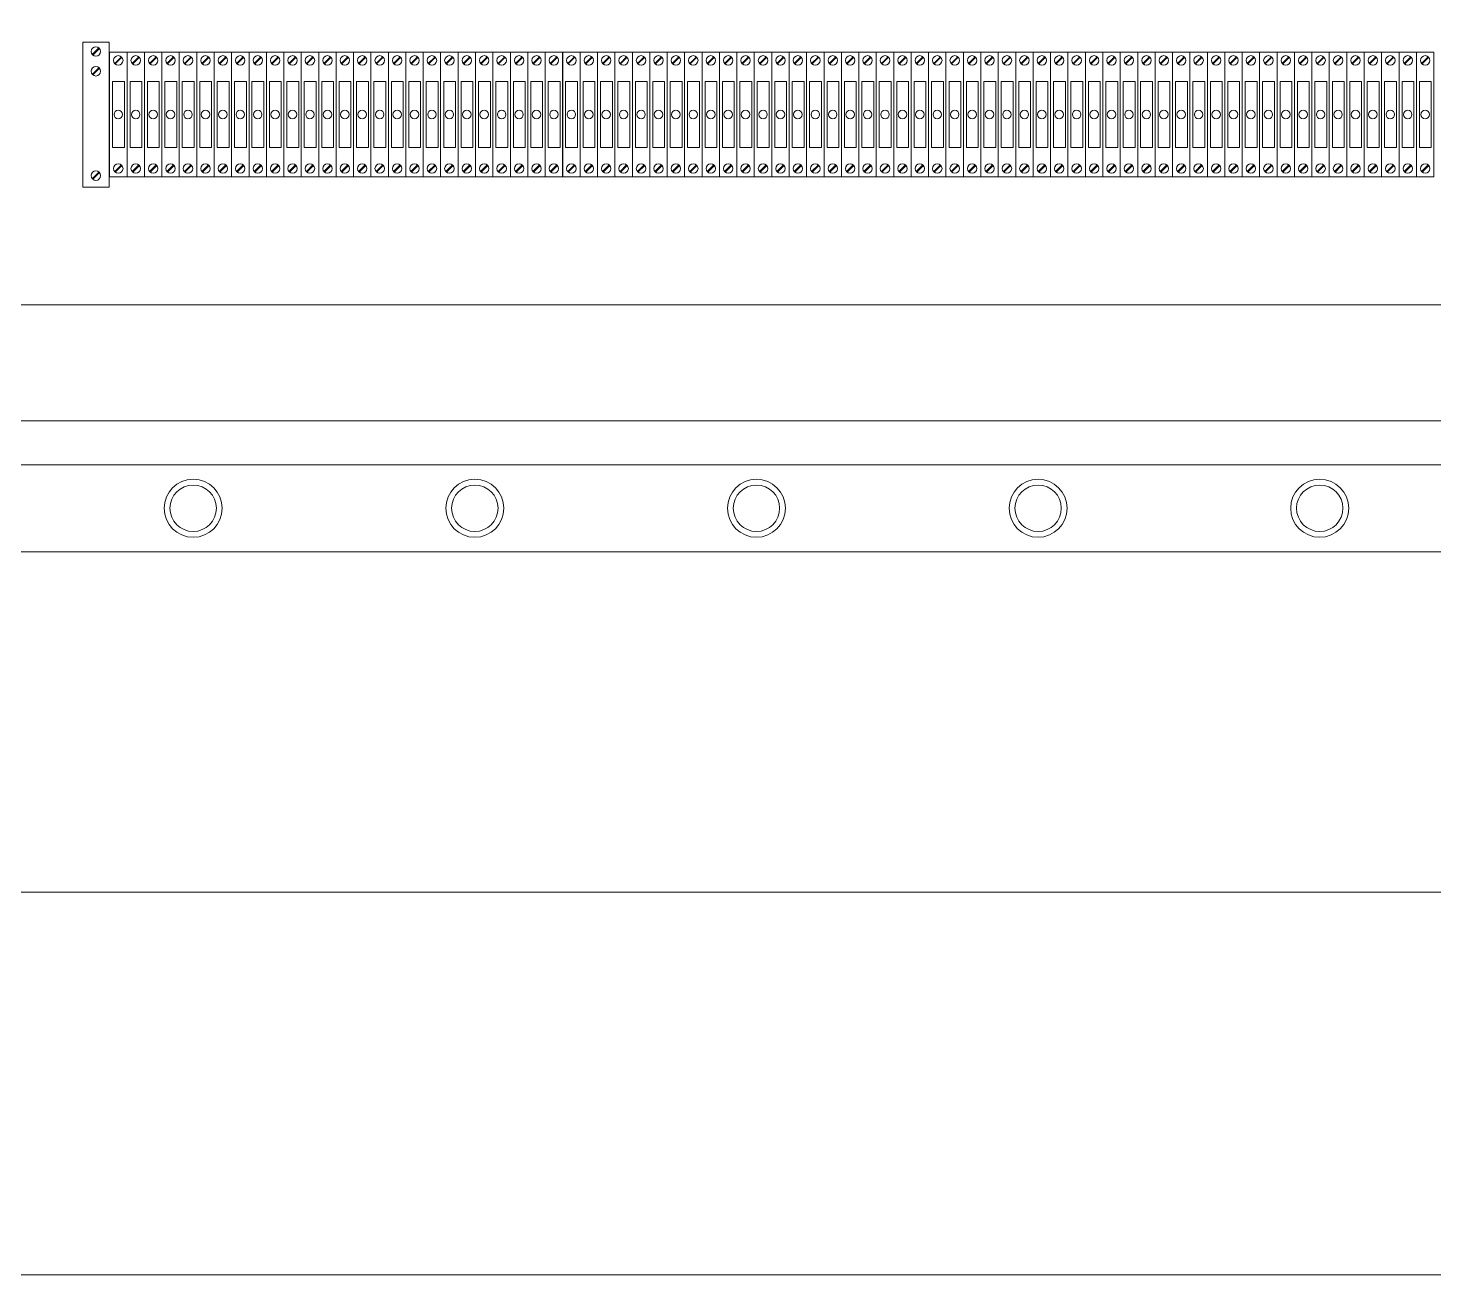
# Model space of a CAD drawing. Header units: millimetres. Extents: x 32721 to 72822, y 57624 to 123188.
# Drawn here: x 33098 to 33342.7, y 64730.5 to 64947.6 of the extents above; entities that cross this region are included whole.
import ezdxf

# ---------------------------------------------------------------- set-up
doc = ezdxf.new("R2010")
doc.units = ezdxf.units.MM
doc.header["$LTSCALE"] = 10
doc.linetypes.add('DASHED', pattern=[0.75, 0.5, -0.25])
for name, color, linetype, lineweight in [('1轮廓实线层', 7, 'Continuous', 18), ('2细线层', 4, 'Continuous', 18), ('图框层', 7, 'Continuous', 18)]:
    doc.layers.add(name, color=color, linetype=linetype, lineweight=lineweight)

msp = doc.modelspace()

# ---------------------------------------------------------------- linework, layer by layer
at = {"layer": '1轮廓实线层', "lineweight": 13}
for p, q in [((33107.55, 64945.19), (33112.1, 64945.19)), ((33107.55, 64919.92), (33107.55, 64945.19)), ((33109.19, 64943.03), (33110.35, 64944.19)), ((33109.29, 64942.93), (33110.45, 64944.09)), ((33112.1, 64945.19), (33112.1, 64919.92)), ((33112.2, 64921.71), (33112.2, 64943.44)), ((33112.2, 64943.44), (33115.24, 64943.44)), ((33113.09, 64941.47), (33114.25, 64942.63)), ((33113.19, 64941.37), (33114.35, 64942.53)), ((33115.24, 64943.44), (33115.24, 64921.71)), ((33115.24, 64943.44), (33118.27, 64943.44)), ((33115.24, 64921.71), (33115.24, 64943.44)), ((33116.12, 64941.47), (33117.28, 64942.63)), ((33116.22, 64941.37), (33117.38, 64942.53)), ((33118.27, 64943.44), (33118.27, 64921.71)), ((33118.27, 64943.44), (33121.3, 64943.44)), ((33118.27, 64921.71), (33118.27, 64943.44)), ((33119.15, 64941.47), (33120.32, 64942.63)), ((33119.26, 64941.37), (33120.42, 64942.53)), ((33121.3, 64943.44), (33121.3, 64921.71)), ((33121.3, 64943.44), (33124.34, 64943.44)), ((33121.3, 64921.71), (33121.3, 64943.44)), ((33122.19, 64941.47), (33123.35, 64942.63)), ((33122.29, 64941.37), (33123.45, 64942.53)), ((33124.34, 64943.44), (33124.34, 64921.71)), ((33124.34, 64943.44), (33127.37, 64943.44)), ((33124.34, 64921.71), (33124.34, 64943.44)), ((33125.22, 64941.47), (33126.38, 64942.63)), ((33125.32, 64941.37), (33126.48, 64942.53)), ((33127.37, 64943.44), (33127.37, 64921.71)), ((33127.37, 64943.44), (33130.4, 64943.44)), ((33127.37, 64921.71), (33127.37, 64943.44)), ((33128.25, 64941.47), (33129.42, 64942.63)), ((33128.36, 64941.37), (33129.52, 64942.53)), ((33130.4, 64943.44), (33130.4, 64921.71)), ((33130.4, 64943.44), (33133.43, 64943.44)), ((33130.4, 64921.71), (33130.4, 64943.44)), ((33131.29, 64941.47), (33132.45, 64942.63)), ((33131.39, 64941.37), (33132.55, 64942.53)), ((33133.43, 64943.44), (33133.43, 64921.71)), ((33133.44, 64943.44), (33136.47, 64943.44)), ((33133.44, 64921.71), (33133.44, 64943.44)), ((33134.32, 64941.47), (33135.48, 64942.63)), ((33134.42, 64941.37), (33135.58, 64942.53)), ((33136.47, 64943.44), (33136.47, 64921.71)), ((33136.47, 64943.44), (33139.5, 64943.44)), ((33136.47, 64921.71), (33136.47, 64943.44)), ((33137.35, 64941.47), (33138.52, 64942.63)), ((33137.46, 64941.37), (33138.62, 64942.53)), ((33139.5, 64943.44), (33139.5, 64921.71)), ((33139.5, 64943.44), (33142.53, 64943.44)), ((33139.5, 64921.71), (33139.5, 64943.44)), ((33140.39, 64941.47), (33141.55, 64942.63)), ((33140.49, 64941.37), (33141.65, 64942.53)), ((33142.53, 64943.44), (33142.53, 64921.71)), ((33142.54, 64943.44), (33145.57, 64943.44)), ((33142.54, 64921.71), (33142.54, 64943.44)), ((33143.42, 64941.47), (33144.58, 64942.63)), ((33143.52, 64941.37), (33144.68, 64942.53)), ((33145.57, 64943.44), (33145.57, 64921.71)), ((33145.57, 64943.44), (33148.6, 64943.44)), ((33145.57, 64921.71), (33145.57, 64943.44)), ((33146.45, 64941.47), (33147.61, 64942.63)), ((33146.55, 64941.37), (33147.72, 64942.53)), ((33148.6, 64943.44), (33148.6, 64921.71)), ((33148.6, 64943.44), (33151.63, 64943.44)), ((33148.6, 64921.71), (33148.6, 64943.44)), ((33149.49, 64941.47), (33150.65, 64942.63)), ((33149.59, 64941.37), (33150.75, 64942.53)), ((33151.63, 64943.44), (33151.63, 64921.71)), ((33151.63, 64943.44), (33154.67, 64943.44)), ((33151.63, 64921.71), (33151.63, 64943.44)), ((33152.52, 64941.47), (33153.68, 64942.63)), ((33152.62, 64941.37), (33153.78, 64942.53)), ((33154.67, 64943.44), (33154.67, 64921.71)), ((33154.67, 64943.44), (33157.7, 64943.44)), ((33154.67, 64921.71), (33154.67, 64943.44)), ((33155.55, 64941.47), (33156.71, 64942.63)), ((33155.65, 64941.37), (33156.82, 64942.53)), ((33157.7, 64943.44), (33157.7, 64921.71)), ((33157.7, 64943.44), (33160.73, 64943.44)), ((33157.7, 64921.71), (33157.7, 64943.44)), ((33158.59, 64941.47), (33159.75, 64942.63)), ((33158.69, 64941.37), (33159.85, 64942.53)), ((33160.73, 64943.44), (33160.73, 64921.71)), ((33160.73, 64943.44), (33163.77, 64943.44)), ((33160.73, 64921.71), (33160.73, 64943.44)), ((33161.62, 64941.47), (33162.78, 64942.63)), ((33161.72, 64941.37), (33162.88, 64942.53)), ((33163.77, 64943.44), (33163.77, 64921.71)), ((33163.77, 64943.44), (33166.8, 64943.44)), ((33163.77, 64921.71), (33163.77, 64943.44)), ((33164.65, 64941.47), (33165.81, 64942.63)), ((33164.75, 64941.37), (33165.92, 64942.53)), ((33166.8, 64943.44), (33166.8, 64921.71)), ((33166.8, 64943.44), (33169.83, 64943.44)), ((33166.8, 64921.71), (33166.8, 64943.44)), ((33167.68, 64941.47), (33168.85, 64942.63)), ((33167.79, 64941.37), (33168.95, 64942.53)), ((33169.83, 64943.44), (33169.83, 64921.71)), ((33169.83, 64943.44), (33172.87, 64943.44)), ((33169.83, 64921.71), (33169.83, 64943.44)), ((33170.72, 64941.47), (33171.88, 64942.63)), ((33170.82, 64941.37), (33171.98, 64942.53)), ((33172.87, 64943.44), (33172.87, 64921.71)), ((33172.87, 64943.44), (33175.9, 64943.44)), ((33172.87, 64921.71), (33172.87, 64943.44)), ((33173.75, 64941.47), (33174.91, 64942.63)), ((33173.85, 64941.37), (33175.01, 64942.53)), ((33175.9, 64943.44), (33175.9, 64921.71)), ((33175.9, 64943.44), (33178.93, 64943.44)), ((33175.9, 64921.71), (33175.9, 64943.44)), ((33176.78, 64941.47), (33177.95, 64942.63)), ((33176.89, 64941.37), (33178.05, 64942.53)), ((33178.93, 64943.44), (33178.93, 64921.71)), ((33178.93, 64943.44), (33181.97, 64943.44)), ((33178.93, 64921.71), (33178.93, 64943.44)), ((33179.82, 64941.47), (33180.98, 64942.63)), ((33179.92, 64941.37), (33181.08, 64942.53)), ((33181.97, 64943.44), (33181.97, 64921.71)), ((33181.97, 64943.44), (33185, 64943.44)), ((33181.97, 64921.71), (33181.97, 64943.44)), ((33182.85, 64941.47), (33184.01, 64942.63)), ((33182.95, 64941.37), (33184.11, 64942.53)), ((33185, 64943.44), (33185, 64921.71)), ((33185, 64943.44), (33188.03, 64943.44)), ((33185, 64921.71), (33185, 64943.44)), ((33185.88, 64941.47), (33187.05, 64942.63)), ((33185.99, 64941.37), (33187.15, 64942.53)), ((33188.03, 64943.44), (33188.03, 64921.71)), ((33188.03, 64943.44), (33191.06, 64943.44)), ((33188.03, 64921.71), (33188.03, 64943.44)), ((33188.92, 64941.47), (33190.08, 64942.63)), ((33189.02, 64941.37), (33190.18, 64942.53)), ((33191.06, 64943.44), (33191.06, 64921.71)), ((33191.07, 64943.44), (33194.1, 64943.44)), ((33191.07, 64921.71), (33191.07, 64943.44)), ((33191.95, 64941.47), (33193.11, 64942.63)), ((33192.05, 64941.37), (33193.21, 64942.53)), ((33194.1, 64943.44), (33194.1, 64921.71)), ((33194.1, 64943.44), (33197.13, 64943.44)), ((33194.1, 64921.71), (33194.1, 64943.44)), ((33194.98, 64941.47), (33196.14, 64942.63)), ((33195.09, 64941.37), (33196.25, 64942.53)), ((33197.13, 64943.44), (33197.13, 64921.71)), ((33197.13, 64943.44), (33200.16, 64943.44)), ((33197.13, 64921.71), (33197.13, 64943.44)), ((33198.02, 64941.47), (33199.18, 64942.63)), ((33198.12, 64941.37), (33199.28, 64942.53)), ((33200.16, 64943.44), (33200.16, 64921.71)), ((33200.16, 64943.44), (33203.2, 64943.44)), ((33200.16, 64921.71), (33200.16, 64943.44)), ((33201.05, 64941.47), (33202.21, 64942.63)), ((33201.15, 64941.37), (33202.31, 64942.53)), ((33203.2, 64943.44), (33203.2, 64921.71)), ((33203.2, 64943.44), (33206.23, 64943.44)), ((33203.2, 64921.71), (33203.2, 64943.44)), ((33204.08, 64941.47), (33205.24, 64942.63)), ((33204.18, 64941.37), (33205.35, 64942.53)), ((33206.23, 64943.44), (33206.23, 64921.71)), ((33206.23, 64943.44), (33209.26, 64943.44)), ((33206.23, 64921.71), (33206.23, 64943.44)), ((33207.12, 64941.47), (33208.28, 64942.63)), ((33207.22, 64941.37), (33208.38, 64942.53)), ((33209.26, 64943.44), (33209.26, 64921.71)), ((33209.26, 64943.44), (33212.3, 64943.44)), ((33209.26, 64921.71), (33209.26, 64943.44)), ((33210.15, 64941.47), (33211.31, 64942.63)), ((33210.25, 64941.37), (33211.41, 64942.53)), ((33212.3, 64943.44), (33212.3, 64921.71)), ((33212.3, 64943.44), (33215.33, 64943.44)), ((33212.3, 64921.71), (33212.3, 64943.44)), ((33213.18, 64941.47), (33214.34, 64942.63)), ((33213.28, 64941.37), (33214.45, 64942.53)), ((33215.33, 64943.44), (33215.33, 64921.71)), ((33215.33, 64943.44), (33218.36, 64943.44)), ((33215.33, 64921.71), (33215.33, 64943.44)), ((33216.22, 64941.47), (33217.38, 64942.63)), ((33216.32, 64941.37), (33217.48, 64942.53)), ((33218.36, 64943.44), (33218.36, 64921.71)), ((33218.36, 64943.44), (33221.4, 64943.44)), ((33218.36, 64921.71), (33218.36, 64943.44)), ((33219.25, 64941.47), (33220.41, 64942.63)), ((33219.35, 64941.37), (33220.51, 64942.53)), ((33221.4, 64943.44), (33221.4, 64921.71)), ((33221.4, 64943.44), (33224.43, 64943.44)), ((33221.4, 64921.71), (33221.4, 64943.44)), ((33222.28, 64941.47), (33223.44, 64942.63)), ((33222.38, 64941.37), (33223.55, 64942.53)), ((33224.43, 64943.44), (33224.43, 64921.71)), ((33224.43, 64943.44), (33227.46, 64943.44)), ((33224.43, 64921.71), (33224.43, 64943.44)), ((33225.31, 64941.47), (33226.48, 64942.63)), ((33225.42, 64941.37), (33226.58, 64942.53)), ((33227.46, 64943.44), (33227.46, 64921.71)), ((33227.46, 64943.44), (33230.5, 64943.44)), ((33227.46, 64921.71), (33227.46, 64943.44)), ((33228.35, 64941.47), (33229.51, 64942.63)), ((33228.45, 64941.37), (33229.61, 64942.53)), ((33230.5, 64943.44), (33230.5, 64921.71)), ((33230.5, 64943.44), (33233.53, 64943.44)), ((33230.5, 64921.71), (33230.5, 64943.44)), ((33231.38, 64941.47), (33232.54, 64942.63)), ((33231.48, 64941.37), (33232.64, 64942.53)), ((33233.53, 64943.44), (33233.53, 64921.71)), ((33233.53, 64943.44), (33236.56, 64943.44)), ((33233.53, 64921.71), (33233.53, 64943.44)), ((33234.41, 64941.47), (33235.58, 64942.63)), ((33234.52, 64941.37), (33235.68, 64942.53)), ((33236.56, 64943.44), (33236.56, 64921.71)), ((33236.56, 64943.44), (33239.6, 64943.44)), ((33236.56, 64921.71), (33236.56, 64943.44)), ((33237.45, 64941.47), (33238.61, 64942.63)), ((33237.55, 64941.37), (33238.71, 64942.53)), ((33239.6, 64943.44), (33239.6, 64921.71)), ((33239.6, 64943.44), (33242.63, 64943.44)), ((33239.6, 64921.71), (33239.6, 64943.44)), ((33240.48, 64941.47), (33241.64, 64942.63)), ((33240.58, 64941.37), (33241.74, 64942.53)), ((33242.63, 64943.44), (33242.63, 64921.71)), ((33242.63, 64943.44), (33245.66, 64943.44)), ((33242.63, 64921.71), (33242.63, 64943.44)), ((33243.51, 64941.47), (33244.68, 64942.63)), ((33243.62, 64941.37), (33244.78, 64942.53)), ((33245.66, 64943.44), (33245.66, 64921.71)), ((33245.66, 64943.44), (33248.69, 64943.44)), ((33245.66, 64921.71), (33245.66, 64943.44)), ((33246.55, 64941.47), (33247.71, 64942.63)), ((33246.65, 64941.37), (33247.81, 64942.53)), ((33248.69, 64943.44), (33248.69, 64921.71)), ((33248.7, 64943.44), (33251.73, 64943.44)), ((33248.7, 64921.71), (33248.7, 64943.44)), ((33249.58, 64941.47), (33250.74, 64942.63)), ((33249.68, 64941.37), (33250.84, 64942.53)), ((33251.73, 64943.44), (33251.73, 64921.71)), ((33251.73, 64943.44), (33254.76, 64943.44)), ((33251.73, 64921.71), (33251.73, 64943.44)), ((33252.61, 64941.47), (33253.77, 64942.63)), ((33252.71, 64941.37), (33253.88, 64942.53)), ((33254.76, 64943.44), (33254.76, 64921.71)), ((33254.76, 64943.44), (33257.79, 64943.44)), ((33254.76, 64921.71), (33254.76, 64943.44)), ((33255.65, 64941.47), (33256.81, 64942.63)), ((33255.75, 64941.37), (33256.91, 64942.53)), ((33257.79, 64943.44), (33257.79, 64921.71)), ((33257.79, 64943.44), (33260.83, 64943.44)), ((33257.79, 64921.71), (33257.79, 64943.44)), ((33258.68, 64941.47), (33259.84, 64942.63)), ((33258.78, 64941.37), (33259.94, 64942.53)), ((33260.83, 64943.44), (33260.83, 64921.71)), ((33260.83, 64943.44), (33263.86, 64943.44)), ((33260.83, 64921.71), (33260.83, 64943.44)), ((33261.71, 64941.47), (33262.87, 64942.63)), ((33261.81, 64941.37), (33262.98, 64942.53)), ((33263.86, 64943.44), (33263.86, 64921.71)), ((33263.86, 64943.44), (33266.89, 64943.44)), ((33263.86, 64921.71), (33263.86, 64943.44)), ((33264.75, 64941.47), (33265.91, 64942.63)), ((33264.85, 64941.37), (33266.01, 64942.53)), ((33266.89, 64943.44), (33266.89, 64921.71)), ((33266.89, 64943.44), (33269.93, 64943.44)), ((33266.89, 64921.71), (33266.89, 64943.44)), ((33267.78, 64941.47), (33268.94, 64942.63)), ((33267.88, 64941.37), (33269.04, 64942.53)), ((33269.93, 64943.44), (33269.93, 64921.71)), ((33269.93, 64943.44), (33272.96, 64943.44)), ((33269.93, 64921.71), (33269.93, 64943.44)), ((33270.81, 64941.47), (33271.97, 64942.63)), ((33270.91, 64941.37), (33272.08, 64942.53)), ((33272.96, 64943.44), (33272.96, 64921.71)), ((33272.96, 64943.44), (33275.99, 64943.44)), ((33272.96, 64921.71), (33272.96, 64943.44)), ((33273.85, 64941.47), (33275.01, 64942.63)), ((33273.95, 64941.37), (33275.11, 64942.53)), ((33275.99, 64943.44), (33275.99, 64921.71)), ((33275.99, 64943.44), (33279.03, 64943.44)), ((33275.99, 64921.71), (33275.99, 64943.44)), ((33276.88, 64941.47), (33278.04, 64942.63)), ((33276.98, 64941.37), (33278.14, 64942.53)), ((33279.03, 64943.44), (33279.03, 64921.71)), ((33279.03, 64943.44), (33282.06, 64943.44)), ((33279.03, 64921.71), (33279.03, 64943.44)), ((33279.91, 64941.47), (33281.07, 64942.63)), ((33280.01, 64941.37), (33281.17, 64942.53)), ((33282.06, 64943.44), (33282.06, 64921.71)), ((33282.06, 64943.44), (33285.09, 64943.44)), ((33282.06, 64921.71), (33282.06, 64943.44)), ((33282.94, 64941.47), (33284.11, 64942.63)), ((33283.05, 64941.37), (33284.21, 64942.53)), ((33285.09, 64943.44), (33285.09, 64921.71)), ((33285.09, 64943.44), (33288.13, 64943.44)), ((33285.09, 64921.71), (33285.09, 64943.44)), ((33285.98, 64941.47), (33287.14, 64942.63)), ((33286.08, 64941.37), (33287.24, 64942.53)), ((33288.13, 64943.44), (33288.13, 64921.71)), ((33288.13, 64943.44), (33291.16, 64943.44)), ((33288.13, 64921.71), (33288.13, 64943.44)), ((33289.01, 64941.47), (33290.17, 64942.63)), ((33289.11, 64941.37), (33290.27, 64942.53)), ((33291.16, 64943.44), (33291.16, 64921.71)), ((33291.16, 64943.44), (33294.19, 64943.44)), ((33291.16, 64921.71), (33291.16, 64943.44)), ((33292.04, 64941.47), (33293.21, 64942.63)), ((33292.15, 64941.37), (33293.31, 64942.53)), ((33294.19, 64943.44), (33294.19, 64921.71)), ((33294.19, 64943.44), (33297.22, 64943.44)), ((33294.19, 64921.71), (33294.19, 64943.44)), ((33295.08, 64941.47), (33296.24, 64942.63)), ((33295.18, 64941.37), (33296.34, 64942.53)), ((33297.22, 64943.44), (33297.22, 64921.71)), ((33297.23, 64943.44), (33300.26, 64943.44)), ((33297.23, 64921.71), (33297.23, 64943.44)), ((33298.11, 64941.47), (33299.27, 64942.63)), ((33298.21, 64941.37), (33299.37, 64942.53)), ((33300.26, 64943.44), (33300.26, 64921.71)), ((33300.26, 64943.44), (33303.29, 64943.44)), ((33300.26, 64921.71), (33300.26, 64943.44)), ((33301.14, 64941.47), (33302.3, 64942.63)), ((33301.25, 64941.37), (33302.41, 64942.53)), ((33303.29, 64943.44), (33303.29, 64921.71)), ((33303.29, 64943.44), (33306.32, 64943.44)), ((33303.29, 64921.71), (33303.29, 64943.44)), ((33304.18, 64941.47), (33305.34, 64942.63)), ((33304.28, 64941.37), (33305.44, 64942.53)), ((33306.32, 64943.44), (33306.32, 64921.71)), ((33306.32, 64943.44), (33309.36, 64943.44)), ((33306.32, 64921.71), (33306.32, 64943.44)), ((33307.21, 64941.47), (33308.37, 64942.63)), ((33307.31, 64941.37), (33308.47, 64942.53)), ((33309.36, 64943.44), (33309.36, 64921.71)), ((33309.36, 64943.44), (33312.39, 64943.44)), ((33309.36, 64921.71), (33309.36, 64943.44)), ((33310.24, 64941.47), (33311.4, 64942.63)), ((33310.34, 64941.37), (33311.51, 64942.53)), ((33312.39, 64943.44), (33312.39, 64921.71)), ((33312.39, 64943.44), (33315.42, 64943.44)), ((33312.39, 64921.71), (33312.39, 64943.44)), ((33313.28, 64941.47), (33314.44, 64942.63)), ((33313.38, 64941.37), (33314.54, 64942.53)), ((33315.42, 64943.44), (33315.42, 64921.71)), ((33315.42, 64943.44), (33318.46, 64943.44)), ((33315.42, 64921.71), (33315.42, 64943.44)), ((33316.31, 64941.47), (33317.47, 64942.63)), ((33316.41, 64941.37), (33317.57, 64942.53)), ((33318.46, 64943.44), (33318.46, 64921.71)), ((33318.46, 64943.44), (33321.49, 64943.44)), ((33318.46, 64921.71), (33318.46, 64943.44)), ((33319.34, 64941.47), (33320.5, 64942.63)), ((33319.44, 64941.37), (33320.61, 64942.53)), ((33321.49, 64943.44), (33321.49, 64921.71)), ((33321.49, 64943.44), (33324.52, 64943.44)), ((33321.49, 64921.71), (33321.49, 64943.44)), ((33322.38, 64941.47), (33323.54, 64942.63)), ((33322.48, 64941.37), (33323.64, 64942.53)), ((33324.52, 64943.44), (33324.52, 64921.71)), ((33324.52, 64943.44), (33327.56, 64943.44)), ((33324.52, 64921.71), (33324.52, 64943.44)), ((33325.41, 64941.47), (33326.57, 64942.63)), ((33325.51, 64941.37), (33326.67, 64942.53)), ((33327.56, 64943.44), (33327.56, 64921.71)), ((33327.56, 64943.44), (33330.59, 64943.44)), ((33327.56, 64921.71), (33327.56, 64943.44)), ((33328.44, 64941.47), (33329.6, 64942.63)), ((33328.54, 64941.37), (33329.71, 64942.53)), ((33330.59, 64943.44), (33330.59, 64921.71)), ((33330.59, 64943.44), (33333.62, 64943.44)), ((33330.59, 64921.71), (33330.59, 64943.44)), ((33331.47, 64941.47), (33332.64, 64942.63)), ((33331.58, 64941.37), (33332.74, 64942.53)), ((33333.62, 64943.44), (33333.62, 64921.71)), ((33333.62, 64943.44), (33336.66, 64943.44)), ((33333.62, 64921.71), (33333.62, 64943.44)), ((33334.51, 64941.47), (33335.67, 64942.63)), ((33334.61, 64941.37), (33335.77, 64942.53)), ((33336.66, 64943.44), (33336.66, 64921.71)), ((33336.66, 64943.44), (33339.69, 64943.44)), ((33336.66, 64921.71), (33336.66, 64943.44)), ((33337.54, 64941.47), (33338.7, 64942.63)), ((33337.64, 64941.37), (33338.8, 64942.53)), ((33339.69, 64943.44), (33339.69, 64921.71)), ((33339.69, 64943.44), (33342.72, 64943.44)), ((33339.69, 64921.71), (33339.69, 64943.44)), ((33340.57, 64941.47), (33341.74, 64942.63)), ((33340.68, 64941.37), (33341.84, 64942.53)), ((33342.72, 64943.44), (33342.72, 64921.71)), ((33109.19, 64939.56), (33110.35, 64940.72)), ((33109.29, 64939.45), (33110.45, 64940.62)), ((33109.19, 64921.39), (33110.35, 64922.55)), ((33109.29, 64921.29), (33110.45, 64922.45)), ((33113.09, 64922.62), (33114.25, 64923.78)), ((33113.19, 64922.52), (33114.35, 64923.68)), ((33116.12, 64922.62), (33117.28, 64923.78)), ((33116.22, 64922.52), (33117.38, 64923.68)), ((33119.15, 64922.62), (33120.32, 64923.78)), ((33119.26, 64922.52), (33120.42, 64923.68)), ((33122.19, 64922.62), (33123.35, 64923.78)), ((33122.29, 64922.52), (33123.45, 64923.68)), ((33125.22, 64922.62), (33126.38, 64923.78)), ((33125.32, 64922.52), (33126.48, 64923.68)), ((33128.25, 64922.62), (33129.42, 64923.78)), ((33128.36, 64922.52), (33129.52, 64923.68)), ((33131.29, 64922.62), (33132.45, 64923.78)), ((33131.39, 64922.52), (33132.55, 64923.68)), ((33134.32, 64922.62), (33135.48, 64923.78)), ((33134.42, 64922.52), (33135.58, 64923.68)), ((33137.35, 64922.62), (33138.52, 64923.78)), ((33137.46, 64922.52), (33138.62, 64923.68)), ((33140.39, 64922.62), (33141.55, 64923.78)), ((33140.49, 64922.52), (33141.65, 64923.68)), ((33143.42, 64922.62), (33144.58, 64923.78)), ((33143.52, 64922.52), (33144.68, 64923.68)), ((33146.45, 64922.62), (33147.61, 64923.78)), ((33146.55, 64922.52), (33147.72, 64923.68)), ((33149.49, 64922.62), (33150.65, 64923.78)), ((33149.59, 64922.52), (33150.75, 64923.68)), ((33152.52, 64922.62), (33153.68, 64923.78)), ((33152.62, 64922.52), (33153.78, 64923.68)), ((33155.55, 64922.62), (33156.71, 64923.78)), ((33155.65, 64922.52), (33156.82, 64923.68)), ((33158.59, 64922.62), (33159.75, 64923.78)), ((33158.69, 64922.52), (33159.85, 64923.68)), ((33161.62, 64922.62), (33162.78, 64923.78)), ((33161.72, 64922.52), (33162.88, 64923.68)), ((33164.65, 64922.62), (33165.81, 64923.78)), ((33164.75, 64922.52), (33165.92, 64923.68)), ((33167.68, 64922.62), (33168.85, 64923.78)), ((33167.79, 64922.52), (33168.95, 64923.68)), ((33170.72, 64922.62), (33171.88, 64923.78)), ((33170.82, 64922.52), (33171.98, 64923.68)), ((33173.75, 64922.62), (33174.91, 64923.78)), ((33173.85, 64922.52), (33175.01, 64923.68)), ((33176.78, 64922.62), (33177.95, 64923.78)), ((33176.89, 64922.52), (33178.05, 64923.68)), ((33179.82, 64922.62), (33180.98, 64923.78)), ((33179.92, 64922.52), (33181.08, 64923.68)), ((33182.85, 64922.62), (33184.01, 64923.78)), ((33182.95, 64922.52), (33184.11, 64923.68)), ((33185.88, 64922.62), (33187.05, 64923.78)), ((33185.99, 64922.52), (33187.15, 64923.68)), ((33188.92, 64922.62), (33190.08, 64923.78)), ((33189.02, 64922.52), (33190.18, 64923.68)), ((33191.95, 64922.62), (33193.11, 64923.78)), ((33192.05, 64922.52), (33193.21, 64923.68)), ((33194.98, 64922.62), (33196.14, 64923.78)), ((33195.09, 64922.52), (33196.25, 64923.68)), ((33198.02, 64922.62), (33199.18, 64923.78)), ((33198.12, 64922.52), (33199.28, 64923.68)), ((33201.05, 64922.62), (33202.21, 64923.78)), ((33201.15, 64922.52), (33202.31, 64923.68)), ((33204.08, 64922.62), (33205.24, 64923.78)), ((33204.18, 64922.52), (33205.35, 64923.68)), ((33207.12, 64922.62), (33208.28, 64923.78)), ((33207.22, 64922.52), (33208.38, 64923.68)), ((33210.15, 64922.62), (33211.31, 64923.78)), ((33210.25, 64922.52), (33211.41, 64923.68)), ((33213.18, 64922.62), (33214.34, 64923.78)), ((33213.28, 64922.52), (33214.45, 64923.68)), ((33216.22, 64922.62), (33217.38, 64923.78)), ((33216.32, 64922.52), (33217.48, 64923.68)), ((33219.25, 64922.62), (33220.41, 64923.78)), ((33219.35, 64922.52), (33220.51, 64923.68)), ((33222.28, 64922.62), (33223.44, 64923.78)), ((33222.38, 64922.52), (33223.55, 64923.68)), ((33225.31, 64922.62), (33226.48, 64923.78)), ((33225.42, 64922.52), (33226.58, 64923.68)), ((33228.35, 64922.62), (33229.51, 64923.78)), ((33228.45, 64922.52), (33229.61, 64923.68)), ((33231.38, 64922.62), (33232.54, 64923.78)), ((33231.48, 64922.52), (33232.64, 64923.68)), ((33234.41, 64922.62), (33235.58, 64923.78)), ((33234.52, 64922.52), (33235.68, 64923.68)), ((33237.45, 64922.62), (33238.61, 64923.78)), ((33237.55, 64922.52), (33238.71, 64923.68)), ((33240.48, 64922.62), (33241.64, 64923.78)), ((33240.58, 64922.52), (33241.74, 64923.68)), ((33243.51, 64922.62), (33244.68, 64923.78)), ((33243.62, 64922.52), (33244.78, 64923.68)), ((33246.55, 64922.62), (33247.71, 64923.78)), ((33246.65, 64922.52), (33247.81, 64923.68)), ((33249.58, 64922.62), (33250.74, 64923.78)), ((33249.68, 64922.52), (33250.84, 64923.68)), ((33252.61, 64922.62), (33253.77, 64923.78)), ((33252.71, 64922.52), (33253.88, 64923.68)), ((33255.65, 64922.62), (33256.81, 64923.78)), ((33255.75, 64922.52), (33256.91, 64923.68)), ((33258.68, 64922.62), (33259.84, 64923.78)), ((33258.78, 64922.52), (33259.94, 64923.68)), ((33261.71, 64922.62), (33262.87, 64923.78)), ((33261.81, 64922.52), (33262.98, 64923.68)), ((33264.75, 64922.62), (33265.91, 64923.78)), ((33264.85, 64922.52), (33266.01, 64923.68)), ((33267.78, 64922.62), (33268.94, 64923.78)), ((33267.88, 64922.52), (33269.04, 64923.68)), ((33270.81, 64922.62), (33271.97, 64923.78)), ((33270.91, 64922.52), (33272.08, 64923.68)), ((33273.85, 64922.62), (33275.01, 64923.78)), ((33273.95, 64922.52), (33275.11, 64923.68)), ((33276.88, 64922.62), (33278.04, 64923.78)), ((33276.98, 64922.52), (33278.14, 64923.68)), ((33279.91, 64922.62), (33281.07, 64923.78)), ((33280.01, 64922.52), (33281.17, 64923.68)), ((33282.94, 64922.62), (33284.11, 64923.78)), ((33283.05, 64922.52), (33284.21, 64923.68)), ((33285.98, 64922.62), (33287.14, 64923.78)), ((33286.08, 64922.52), (33287.24, 64923.68)), ((33289.01, 64922.62), (33290.17, 64923.78)), ((33289.11, 64922.52), (33290.27, 64923.68)), ((33292.04, 64922.62), (33293.21, 64923.78)), ((33292.15, 64922.52), (33293.31, 64923.68)), ((33295.08, 64922.62), (33296.24, 64923.78)), ((33295.18, 64922.52), (33296.34, 64923.68)), ((33298.11, 64922.62), (33299.27, 64923.78)), ((33298.21, 64922.52), (33299.37, 64923.68)), ((33301.14, 64922.62), (33302.3, 64923.78)), ((33301.25, 64922.52), (33302.41, 64923.68)), ((33304.18, 64922.62), (33305.34, 64923.78)), ((33304.28, 64922.52), (33305.44, 64923.68)), ((33307.21, 64922.62), (33308.37, 64923.78)), ((33307.31, 64922.52), (33308.47, 64923.68)), ((33310.24, 64922.62), (33311.4, 64923.78)), ((33310.34, 64922.52), (33311.51, 64923.68)), ((33313.28, 64922.62), (33314.44, 64923.78)), ((33313.38, 64922.52), (33314.54, 64923.68)), ((33316.31, 64922.62), (33317.47, 64923.78)), ((33316.41, 64922.52), (33317.57, 64923.68)), ((33319.34, 64922.62), (33320.5, 64923.78)), ((33319.44, 64922.52), (33320.61, 64923.68)), ((33322.38, 64922.62), (33323.54, 64923.78)), ((33322.48, 64922.52), (33323.64, 64923.68)), ((33325.41, 64922.62), (33326.57, 64923.78)), ((33325.51, 64922.52), (33326.67, 64923.68)), ((33328.44, 64922.62), (33329.6, 64923.78)), ((33328.54, 64922.52), (33329.71, 64923.68)), ((33331.47, 64922.62), (33332.64, 64923.78)), ((33331.58, 64922.52), (33332.74, 64923.68)), ((33334.51, 64922.62), (33335.67, 64923.78)), ((33334.61, 64922.52), (33335.77, 64923.68)), ((33337.54, 64922.62), (33338.7, 64923.78)), ((33337.64, 64922.52), (33338.8, 64923.68)), ((33340.57, 64922.62), (33341.74, 64923.78)), ((33340.68, 64922.52), (33341.84, 64923.68)), ((33112.1, 64919.92), (33107.55, 64919.92)), ((33115.24, 64921.71), (33112.2, 64921.71)), ((33118.27, 64921.71), (33115.24, 64921.71)), ((33121.3, 64921.71), (33118.27, 64921.71)), ((33124.34, 64921.71), (33121.3, 64921.71)), ((33127.37, 64921.71), (33124.34, 64921.71)), ((33130.4, 64921.71), (33127.37, 64921.71)), ((33133.43, 64921.71), (33130.4, 64921.71)), ((33136.47, 64921.71), (33133.44, 64921.71)), ((33139.5, 64921.71), (33136.47, 64921.71)), ((33142.53, 64921.71), (33139.5, 64921.71)), ((33145.57, 64921.71), (33142.54, 64921.71)), ((33148.6, 64921.71), (33145.57, 64921.71)), ((33151.63, 64921.71), (33148.6, 64921.71)), ((33154.67, 64921.71), (33151.63, 64921.71)), ((33157.7, 64921.71), (33154.67, 64921.71)), ((33160.73, 64921.71), (33157.7, 64921.71)), ((33163.77, 64921.71), (33160.73, 64921.71)), ((33166.8, 64921.71), (33163.77, 64921.71)), ((33169.83, 64921.71), (33166.8, 64921.71)), ((33172.87, 64921.71), (33169.83, 64921.71)), ((33175.9, 64921.71), (33172.87, 64921.71)), ((33178.93, 64921.71), (33175.9, 64921.71)), ((33181.97, 64921.71), (33178.93, 64921.71)), ((33185, 64921.71), (33181.97, 64921.71)), ((33188.03, 64921.71), (33185, 64921.71)), ((33191.06, 64921.71), (33188.03, 64921.71)), ((33194.1, 64921.71), (33191.07, 64921.71)), ((33197.13, 64921.71), (33194.1, 64921.71)), ((33200.16, 64921.71), (33197.13, 64921.71)), ((33203.2, 64921.71), (33200.16, 64921.71)), ((33206.23, 64921.71), (33203.2, 64921.71)), ((33209.26, 64921.71), (33206.23, 64921.71)), ((33212.3, 64921.71), (33209.26, 64921.71)), ((33215.33, 64921.71), (33212.3, 64921.71)), ((33218.36, 64921.71), (33215.33, 64921.71)), ((33221.4, 64921.71), (33218.36, 64921.71)), ((33224.43, 64921.71), (33221.4, 64921.71)), ((33227.46, 64921.71), (33224.43, 64921.71)), ((33230.5, 64921.71), (33227.46, 64921.71)), ((33233.53, 64921.71), (33230.5, 64921.71)), ((33236.56, 64921.71), (33233.53, 64921.71)), ((33239.6, 64921.71), (33236.56, 64921.71)), ((33242.63, 64921.71), (33239.6, 64921.71)), ((33245.66, 64921.71), (33242.63, 64921.71)), ((33248.69, 64921.71), (33245.66, 64921.71)), ((33251.73, 64921.71), (33248.7, 64921.71)), ((33254.76, 64921.71), (33251.73, 64921.71)), ((33257.79, 64921.71), (33254.76, 64921.71)), ((33260.83, 64921.71), (33257.79, 64921.71)), ((33263.86, 64921.71), (33260.83, 64921.71)), ((33266.89, 64921.71), (33263.86, 64921.71)), ((33269.93, 64921.71), (33266.89, 64921.71)), ((33272.96, 64921.71), (33269.93, 64921.71)), ((33275.99, 64921.71), (33272.96, 64921.71)), ((33279.03, 64921.71), (33275.99, 64921.71)), ((33282.06, 64921.71), (33279.03, 64921.71)), ((33285.09, 64921.71), (33282.06, 64921.71)), ((33288.13, 64921.71), (33285.09, 64921.71)), ((33291.16, 64921.71), (33288.13, 64921.71)), ((33294.19, 64921.71), (33291.16, 64921.71)), ((33297.22, 64921.71), (33294.19, 64921.71)), ((33300.26, 64921.71), (33297.23, 64921.71)), ((33303.29, 64921.71), (33300.26, 64921.71)), ((33306.32, 64921.71), (33303.29, 64921.71)), ((33309.36, 64921.71), (33306.32, 64921.71)), ((33312.39, 64921.71), (33309.36, 64921.71)), ((33315.42, 64921.71), (33312.39, 64921.71)), ((33318.46, 64921.71), (33315.42, 64921.71)), ((33321.49, 64921.71), (33318.46, 64921.71)), ((33324.52, 64921.71), (33321.49, 64921.71)), ((33327.56, 64921.71), (33324.52, 64921.71)), ((33330.59, 64921.71), (33327.56, 64921.71)), ((33333.62, 64921.71), (33330.59, 64921.71)), ((33336.66, 64921.71), (33333.62, 64921.71)), ((33339.69, 64921.71), (33336.66, 64921.71)), ((33342.72, 64921.71), (33339.69, 64921.71))]:
    msp.add_line(p, q, dxfattribs=at)
at = {"layer": '1轮廓实线层'}
for p, q in [((33460.93, 64899.43), (33085.19, 64899.43)), ((33663.1, 64899.43), (33085.19, 64899.43)), ((33683.32, 64879.22), (33064.97, 64879.22)), ((33235.97, 64879.22), (33195.54, 64879.22)), ((33039.56, 64871.58), (33708.73, 64871.58)), ((33025.17, 64856.42), (33724.66, 64856.42))]:
    msp.add_line(p, q, dxfattribs=at)
at = {"layer": '1轮廓实线层', "linetype": 'DASHED'}
msp.add_lwpolyline([(32887.35, 65663.32), (33823.3, 65663.32), (33823.3, 64797.17), (32887.35, 64797.17)], close=True, dxfattribs=at)
at = {"layer": '1轮廓实线层', "lineweight": 13}
for points in [[(33112.73, 64938.3), (33114.79, 64938.3), (33114.79, 64926.8), (33112.73, 64926.8)], [(33115.76, 64938.3), (33117.82, 64938.3), (33117.82, 64926.8), (33115.76, 64926.8)], [(33118.79, 64938.3), (33120.86, 64938.3), (33120.86, 64926.8), (33118.79, 64926.8)], [(33121.83, 64938.3), (33123.89, 64938.3), (33123.89, 64926.8), (33121.83, 64926.8)], [(33124.86, 64938.3), (33126.92, 64938.3), (33126.92, 64926.8), (33124.86, 64926.8)], [(33127.89, 64938.3), (33129.95, 64938.3), (33129.95, 64926.8), (33127.89, 64926.8)], [(33130.93, 64938.3), (33132.99, 64938.3), (33132.99, 64926.8), (33130.93, 64926.8)], [(33133.96, 64938.3), (33136.02, 64938.3), (33136.02, 64926.8), (33133.96, 64926.8)], [(33136.99, 64938.3), (33139.05, 64938.3), (33139.05, 64926.8), (33136.99, 64926.8)], [(33140.02, 64938.3), (33142.09, 64938.3), (33142.09, 64926.8), (33140.02, 64926.8)], [(33143.06, 64938.3), (33145.12, 64938.3), (33145.12, 64926.8), (33143.06, 64926.8)], [(33146.09, 64938.3), (33148.15, 64938.3), (33148.15, 64926.8), (33146.09, 64926.8)], [(33149.12, 64938.3), (33151.19, 64938.3), (33151.19, 64926.8), (33149.12, 64926.8)], [(33152.16, 64938.3), (33154.22, 64938.3), (33154.22, 64926.8), (33152.16, 64926.8)], [(33155.19, 64938.3), (33157.25, 64938.3), (33157.25, 64926.8), (33155.19, 64926.8)], [(33158.22, 64938.3), (33160.29, 64938.3), (33160.29, 64926.8), (33158.22, 64926.8)], [(33161.26, 64938.3), (33163.32, 64938.3), (33163.32, 64926.8), (33161.26, 64926.8)], [(33164.29, 64938.3), (33166.35, 64938.3), (33166.35, 64926.8), (33164.29, 64926.8)], [(33167.32, 64938.3), (33169.39, 64938.3), (33169.39, 64926.8), (33167.32, 64926.8)], [(33170.36, 64938.3), (33172.42, 64938.3), (33172.42, 64926.8), (33170.36, 64926.8)], [(33173.39, 64938.3), (33175.45, 64938.3), (33175.45, 64926.8), (33173.39, 64926.8)], [(33176.42, 64938.3), (33178.48, 64938.3), (33178.48, 64926.8), (33176.42, 64926.8)], [(33179.46, 64938.3), (33181.52, 64938.3), (33181.52, 64926.8), (33179.46, 64926.8)], [(33182.49, 64938.3), (33184.55, 64938.3), (33184.55, 64926.8), (33182.49, 64926.8)], [(33185.52, 64938.3), (33187.58, 64938.3), (33187.58, 64926.8), (33185.52, 64926.8)], [(33188.56, 64938.3), (33190.62, 64938.3), (33190.62, 64926.8), (33188.56, 64926.8)], [(33191.59, 64938.3), (33193.65, 64938.3), (33193.65, 64926.8), (33191.59, 64926.8)], [(33194.62, 64938.3), (33196.68, 64938.3), (33196.68, 64926.8), (33194.62, 64926.8)], [(33197.65, 64938.3), (33199.72, 64938.3), (33199.72, 64926.8), (33197.65, 64926.8)], [(33200.69, 64938.3), (33202.75, 64938.3), (33202.75, 64926.8), (33200.69, 64926.8)], [(33203.72, 64938.3), (33205.78, 64938.3), (33205.78, 64926.8), (33203.72, 64926.8)], [(33206.75, 64938.3), (33208.82, 64938.3), (33208.82, 64926.8), (33206.75, 64926.8)], [(33209.79, 64938.3), (33211.85, 64938.3), (33211.85, 64926.8), (33209.79, 64926.8)], [(33212.82, 64938.3), (33214.88, 64938.3), (33214.88, 64926.8), (33212.82, 64926.8)], [(33215.85, 64938.3), (33217.92, 64938.3), (33217.92, 64926.8), (33215.85, 64926.8)], [(33218.89, 64938.3), (33220.95, 64938.3), (33220.95, 64926.8), (33218.89, 64926.8)], [(33221.92, 64938.3), (33223.98, 64938.3), (33223.98, 64926.8), (33221.92, 64926.8)], [(33224.95, 64938.3), (33227.02, 64938.3), (33227.02, 64926.8), (33224.95, 64926.8)], [(33227.99, 64938.3), (33230.05, 64938.3), (33230.05, 64926.8), (33227.99, 64926.8)], [(33231.02, 64938.3), (33233.08, 64938.3), (33233.08, 64926.8), (33231.02, 64926.8)], [(33234.05, 64938.3), (33236.11, 64938.3), (33236.11, 64926.8), (33234.05, 64926.8)], [(33237.09, 64938.3), (33239.15, 64938.3), (33239.15, 64926.8), (33237.09, 64926.8)], [(33240.12, 64938.3), (33242.18, 64938.3), (33242.18, 64926.8), (33240.12, 64926.8)], [(33243.15, 64938.3), (33245.21, 64938.3), (33245.21, 64926.8), (33243.15, 64926.8)], [(33246.19, 64938.3), (33248.25, 64938.3), (33248.25, 64926.8), (33246.19, 64926.8)], [(33249.22, 64938.3), (33251.28, 64938.3), (33251.28, 64926.8), (33249.22, 64926.8)], [(33252.25, 64938.3), (33254.31, 64938.3), (33254.31, 64926.8), (33252.25, 64926.8)], [(33255.28, 64938.3), (33257.35, 64938.3), (33257.35, 64926.8), (33255.28, 64926.8)], [(33258.32, 64938.3), (33260.38, 64938.3), (33260.38, 64926.8), (33258.32, 64926.8)], [(33261.35, 64938.3), (33263.41, 64938.3), (33263.41, 64926.8), (33261.35, 64926.8)], [(33264.38, 64938.3), (33266.45, 64938.3), (33266.45, 64926.8), (33264.38, 64926.8)], [(33267.42, 64938.3), (33269.48, 64938.3), (33269.48, 64926.8), (33267.42, 64926.8)], [(33270.45, 64938.3), (33272.51, 64938.3), (33272.51, 64926.8), (33270.45, 64926.8)], [(33273.48, 64938.3), (33275.55, 64938.3), (33275.55, 64926.8), (33273.48, 64926.8)], [(33276.52, 64938.3), (33278.58, 64938.3), (33278.58, 64926.8), (33276.52, 64926.8)], [(33279.55, 64938.3), (33281.61, 64938.3), (33281.61, 64926.8), (33279.55, 64926.8)], [(33282.58, 64938.3), (33284.65, 64938.3), (33284.65, 64926.8), (33282.58, 64926.8)], [(33285.62, 64938.3), (33287.68, 64938.3), (33287.68, 64926.8), (33285.62, 64926.8)], [(33288.65, 64938.3), (33290.71, 64938.3), (33290.71, 64926.8), (33288.65, 64926.8)], [(33291.68, 64938.3), (33293.74, 64938.3), (33293.74, 64926.8), (33291.68, 64926.8)], [(33294.72, 64938.3), (33296.78, 64938.3), (33296.78, 64926.8), (33294.72, 64926.8)], [(33297.75, 64938.3), (33299.81, 64938.3), (33299.81, 64926.8), (33297.75, 64926.8)], [(33300.78, 64938.3), (33302.84, 64938.3), (33302.84, 64926.8), (33300.78, 64926.8)], [(33303.81, 64938.3), (33305.88, 64938.3), (33305.88, 64926.8), (33303.81, 64926.8)], [(33306.85, 64938.3), (33308.91, 64938.3), (33308.91, 64926.8), (33306.85, 64926.8)], [(33309.88, 64938.3), (33311.94, 64938.3), (33311.94, 64926.8), (33309.88, 64926.8)], [(33312.91, 64938.3), (33314.98, 64938.3), (33314.98, 64926.8), (33312.91, 64926.8)], [(33315.95, 64938.3), (33318.01, 64938.3), (33318.01, 64926.8), (33315.95, 64926.8)], [(33318.98, 64938.3), (33321.04, 64938.3), (33321.04, 64926.8), (33318.98, 64926.8)], [(33322.01, 64938.3), (33324.08, 64938.3), (33324.08, 64926.8), (33322.01, 64926.8)], [(33325.05, 64938.3), (33327.11, 64938.3), (33327.11, 64926.8), (33325.05, 64926.8)], [(33328.08, 64938.3), (33330.14, 64938.3), (33330.14, 64926.8), (33328.08, 64926.8)], [(33331.11, 64938.3), (33333.18, 64938.3), (33333.18, 64926.8), (33331.11, 64926.8)], [(33334.15, 64938.3), (33336.21, 64938.3), (33336.21, 64926.8), (33334.15, 64926.8)], [(33337.18, 64938.3), (33339.24, 64938.3), (33339.24, 64926.8), (33337.18, 64926.8)], [(33340.21, 64938.3), (33342.27, 64938.3), (33342.27, 64926.8), (33340.21, 64926.8)]]:
    msp.add_lwpolyline(points, close=True, dxfattribs=at)
for centre, radius in [((33109.82, 64943.56), 0.821), ((33113.72, 64942), 0.821), ((33116.75, 64942), 0.821), ((33119.79, 64942), 0.821), ((33122.82, 64942), 0.821), ((33125.85, 64942), 0.821), ((33128.89, 64942), 0.821), ((33131.92, 64942), 0.821), ((33134.95, 64942), 0.821), ((33137.99, 64942), 0.821), ((33141.02, 64942), 0.821), ((33144.05, 64942), 0.821), ((33147.08, 64942), 0.821), ((33150.12, 64942), 0.821), ((33153.15, 64942), 0.821), ((33156.18, 64942), 0.821), ((33159.22, 64942), 0.821), ((33162.25, 64942), 0.821), ((33165.28, 64942), 0.821), ((33168.32, 64942), 0.821), ((33171.35, 64942), 0.821), ((33174.38, 64942), 0.821), ((33177.42, 64942), 0.821), ((33180.45, 64942), 0.821), ((33183.48, 64942), 0.821), ((33186.52, 64942), 0.821), ((33189.55, 64942), 0.821), ((33192.58, 64942), 0.821), ((33195.61, 64942), 0.821), ((33198.65, 64942), 0.821), ((33201.68, 64942), 0.821), ((33204.71, 64942), 0.821), ((33207.75, 64942), 0.821), ((33210.78, 64942), 0.821), ((33213.81, 64942), 0.821), ((33216.85, 64942), 0.821), ((33219.88, 64942), 0.821), ((33222.91, 64942), 0.821), ((33225.95, 64942), 0.821), ((33228.98, 64942), 0.821), ((33232.01, 64942), 0.821), ((33235.05, 64942), 0.821), ((33238.08, 64942), 0.821), ((33241.11, 64942), 0.821), ((33244.15, 64942), 0.821), ((33247.18, 64942), 0.821), ((33250.21, 64942), 0.821), ((33253.24, 64942), 0.821), ((33256.28, 64942), 0.821), ((33259.31, 64942), 0.821), ((33262.34, 64942), 0.821), ((33265.38, 64942), 0.821), ((33268.41, 64942), 0.821), ((33271.44, 64942), 0.821), ((33274.48, 64942), 0.821), ((33277.51, 64942), 0.821), ((33280.54, 64942), 0.821), ((33283.58, 64942), 0.821), ((33286.61, 64942), 0.821), ((33289.64, 64942), 0.821), ((33292.68, 64942), 0.821), ((33295.71, 64942), 0.821), ((33298.74, 64942), 0.821), ((33301.77, 64942), 0.821), ((33304.81, 64942), 0.821), ((33307.84, 64942), 0.821), ((33310.87, 64942), 0.821), ((33313.91, 64942), 0.821), ((33316.94, 64942), 0.821), ((33319.97, 64942), 0.821), ((33323.01, 64942), 0.821), ((33326.04, 64942), 0.821), ((33329.07, 64942), 0.821), ((33332.11, 64942), 0.821), ((33335.14, 64942), 0.821), ((33338.17, 64942), 0.821), ((33341.21, 64942), 0.821), ((33109.82, 64940.09), 0.821), ((33113.72, 64932.57), 0.742), ((33116.75, 64932.57), 0.742), ((33119.79, 64932.57), 0.742), ((33122.82, 64932.57), 0.742), ((33125.85, 64932.57), 0.742), ((33128.89, 64932.57), 0.742), ((33131.92, 64932.57), 0.742), ((33134.95, 64932.57), 0.742), ((33137.99, 64932.57), 0.742), ((33141.02, 64932.57), 0.742), ((33144.05, 64932.57), 0.742), ((33147.08, 64932.57), 0.742), ((33150.12, 64932.57), 0.742), ((33153.15, 64932.57), 0.742), ((33156.18, 64932.57), 0.742), ((33159.22, 64932.57), 0.742), ((33162.25, 64932.57), 0.742), ((33165.28, 64932.57), 0.742), ((33168.32, 64932.57), 0.742), ((33171.35, 64932.57), 0.742), ((33174.38, 64932.57), 0.742), ((33177.42, 64932.57), 0.742), ((33180.45, 64932.57), 0.742), ((33183.48, 64932.57), 0.742), ((33186.52, 64932.57), 0.742), ((33189.55, 64932.57), 0.742), ((33192.58, 64932.57), 0.742), ((33195.61, 64932.57), 0.742), ((33198.65, 64932.57), 0.742), ((33201.68, 64932.57), 0.742), ((33204.71, 64932.57), 0.742), ((33207.75, 64932.57), 0.742), ((33210.78, 64932.57), 0.742), ((33213.81, 64932.57), 0.742), ((33216.85, 64932.57), 0.742), ((33219.88, 64932.57), 0.742), ((33222.91, 64932.57), 0.742), ((33225.95, 64932.57), 0.742), ((33228.98, 64932.57), 0.742), ((33232.01, 64932.57), 0.742), ((33235.05, 64932.57), 0.742), ((33238.08, 64932.57), 0.742), ((33241.11, 64932.57), 0.742), ((33244.15, 64932.57), 0.742), ((33247.18, 64932.57), 0.742), ((33250.21, 64932.57), 0.742), ((33253.24, 64932.57), 0.742), ((33256.28, 64932.57), 0.742), ((33259.31, 64932.57), 0.742), ((33262.34, 64932.57), 0.742), ((33265.38, 64932.57), 0.742), ((33268.41, 64932.57), 0.742), ((33271.44, 64932.57), 0.742), ((33274.48, 64932.57), 0.742), ((33277.51, 64932.57), 0.742), ((33280.54, 64932.57), 0.742), ((33283.58, 64932.57), 0.742), ((33286.61, 64932.57), 0.742), ((33289.64, 64932.57), 0.742), ((33292.68, 64932.57), 0.742), ((33295.71, 64932.57), 0.742), ((33298.74, 64932.57), 0.742), ((33301.77, 64932.57), 0.742), ((33304.81, 64932.57), 0.742), ((33307.84, 64932.57), 0.742), ((33310.87, 64932.57), 0.742), ((33313.91, 64932.57), 0.742), ((33316.94, 64932.57), 0.742), ((33319.97, 64932.57), 0.742), ((33323.01, 64932.57), 0.742), ((33326.04, 64932.57), 0.742), ((33329.07, 64932.57), 0.742), ((33332.11, 64932.57), 0.742), ((33335.14, 64932.57), 0.742), ((33338.17, 64932.57), 0.742), ((33341.21, 64932.57), 0.742), ((33109.82, 64921.92), 0.821), ((33113.72, 64923.15), 0.821), ((33116.75, 64923.15), 0.821), ((33119.79, 64923.15), 0.821), ((33122.82, 64923.15), 0.821), ((33125.85, 64923.15), 0.821), ((33128.89, 64923.15), 0.821), ((33131.92, 64923.15), 0.821), ((33134.95, 64923.15), 0.821), ((33137.99, 64923.15), 0.821), ((33141.02, 64923.15), 0.821), ((33144.05, 64923.15), 0.821), ((33147.08, 64923.15), 0.821), ((33150.12, 64923.15), 0.821), ((33153.15, 64923.15), 0.821), ((33156.18, 64923.15), 0.821), ((33159.22, 64923.15), 0.821), ((33162.25, 64923.15), 0.821), ((33165.28, 64923.15), 0.821), ((33168.32, 64923.15), 0.821), ((33171.35, 64923.15), 0.821), ((33174.38, 64923.15), 0.821), ((33177.42, 64923.15), 0.821), ((33180.45, 64923.15), 0.821), ((33183.48, 64923.15), 0.821), ((33186.52, 64923.15), 0.821), ((33189.55, 64923.15), 0.821), ((33192.58, 64923.15), 0.821), ((33195.61, 64923.15), 0.821), ((33198.65, 64923.15), 0.821), ((33201.68, 64923.15), 0.821), ((33204.71, 64923.15), 0.821), ((33207.75, 64923.15), 0.821), ((33210.78, 64923.15), 0.821), ((33213.81, 64923.15), 0.821), ((33216.85, 64923.15), 0.821), ((33219.88, 64923.15), 0.821), ((33222.91, 64923.15), 0.821), ((33225.95, 64923.15), 0.821), ((33228.98, 64923.15), 0.821), ((33232.01, 64923.15), 0.821), ((33235.05, 64923.15), 0.821), ((33238.08, 64923.15), 0.821), ((33241.11, 64923.15), 0.821), ((33244.15, 64923.15), 0.821), ((33247.18, 64923.15), 0.821), ((33250.21, 64923.15), 0.821), ((33253.24, 64923.15), 0.821), ((33256.28, 64923.15), 0.821), ((33259.31, 64923.15), 0.821), ((33262.34, 64923.15), 0.821), ((33265.38, 64923.15), 0.821), ((33268.41, 64923.15), 0.821), ((33271.44, 64923.15), 0.821), ((33274.48, 64923.15), 0.821), ((33277.51, 64923.15), 0.821), ((33280.54, 64923.15), 0.821), ((33283.58, 64923.15), 0.821), ((33286.61, 64923.15), 0.821), ((33289.64, 64923.15), 0.821), ((33292.68, 64923.15), 0.821), ((33295.71, 64923.15), 0.821), ((33298.74, 64923.15), 0.821), ((33301.77, 64923.15), 0.821), ((33304.81, 64923.15), 0.821), ((33307.84, 64923.15), 0.821), ((33310.87, 64923.15), 0.821), ((33313.91, 64923.15), 0.821), ((33316.94, 64923.15), 0.821), ((33319.97, 64923.15), 0.821), ((33323.01, 64923.15), 0.821), ((33326.04, 64923.15), 0.821), ((33329.07, 64923.15), 0.821), ((33332.11, 64923.15), 0.821), ((33335.14, 64923.15), 0.821), ((33338.17, 64923.15), 0.821), ((33341.21, 64923.15), 0.821)]:
    msp.add_circle(centre, radius, dxfattribs=at)
at = {"layer": '1轮廓实线层'}
for centre, radius in [((33126.75, 64864), 5.05), ((33175.78, 64864), 5.05), ((33224.8, 64864), 5.05), ((33273.83, 64864), 5.05), ((33322.85, 64864), 5.05), ((33126.75, 64864), 4.04), ((33175.78, 64864), 4.04), ((33224.8, 64864), 4.04), ((33273.83, 64864), 4.04), ((33322.85, 64864), 4.04)]:
    msp.add_circle(centre, radius, dxfattribs=at)
at = {"layer": '2细线层'}
msp.add_line((36680.69, 64730.5), (32720.69, 64730.5), dxfattribs=at)
at = {"layer": '图框层'}
msp.add_line((32887.35, 64797.17), (36614.02, 64797.17), dxfattribs=at)

doc.saveas('drawing.dxf')
